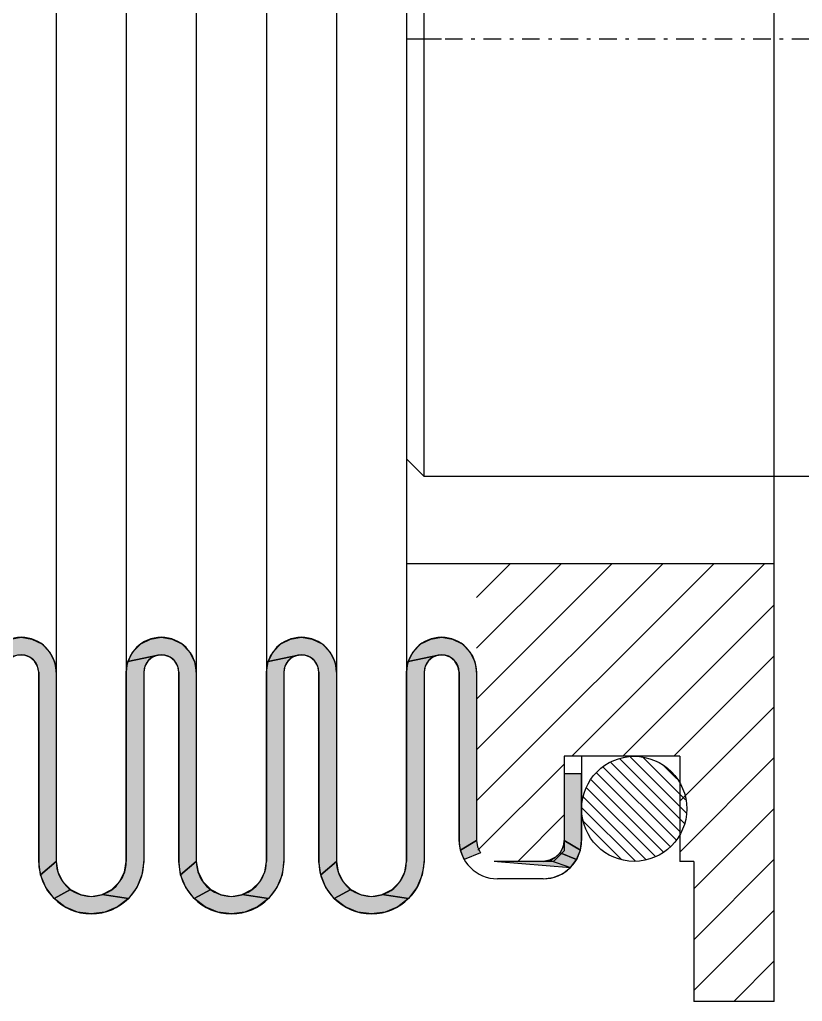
# Model space of a CAD drawing. Header units: millimetres. Extents: x -3388 to 4307, y 243 to 4457.
# Drawn here: x 7.46 to 29.8, y 1140.1 to 1168.15 of the extents above; entities that cross this region are included whole.
import ezdxf

# ---------------------------------------------------------------- set-up
doc = ezdxf.new("R2010")
doc.units = ezdxf.units.MM
doc.linetypes.add('CENTER', pattern=[50.8, 31.75, -6.35, 6.35, -6.35])
doc.linetypes.add('STRICHPUNKT', pattern=[1, 0.5, -0.25, 0, -0.25])
doc.layers.add('DEFAULT_1', color=7, linetype='CENTER')
doc.layers.add('M2STAR', color=2, linetype='STRICHPUNKT')

# ---------------------------------------------------------------- blocks, each defined once
blk = doc.blocks.new('*U146')
at = {"color": 2, "linetype": 'Continuous', "extrusion": (0, 0, -1)}
for points in [[(-132.56, 159.465), (-135.353, 159.023), (-132.117, 159.023)], [(-133.117, 159.749), (-134.911, 159.465), (-132.56, 159.465)], [(-134.911, 159.465), (-135.353, 159.023), (-132.56, 159.465)], [(-133.735, 159.847), (-134.353, 159.749), (-133.117, 159.749)], [(-134.353, 159.749), (-134.911, 159.465), (-133.117, 159.749)], [(-132.117, 159.023), (-133.562, 158.832), (-131.833, 158.465)], [(-135.353, 159.023), (-133.562, 158.832), (-132.117, 159.023)], [(-135.353, 159.023), (-133.909, 158.832), (-133.562, 158.832)], [(-135.353, 159.023), (-135.637, 158.465), (-133.909, 158.832)], [(-133.909, 158.832), (-135.637, 158.465), (-134.235, 158.713)], [(-134.235, 158.713), (-135.637, 158.465), (-134.501, 158.49)], [(-134.501, 158.49), (-135.637, 158.465), (-134.675, 158.189)], [(-135.637, 158.465), (-135.735, 157.847), (-134.675, 158.189)], [(-134.675, 158.189), (-135.735, 157.847), (-134.735, 157.847)], [(-134.735, 157.847), (-135.735, 147.047), (-134.735, 147.047)], [(-135.735, 157.847), (-135.735, 147.047), (-134.735, 157.847)], [(-135.735, 147.047), (-134.838, 146.271), (-134.735, 147.047)]]:
    blk.add_solid(points, dxfattribs=at)
blk = doc.blocks.new('*U147')
at = {"color": 2, "linetype": 'Continuous', "extrusion": (0, 0, -1)}
for points in [[(-140.56, 159.465), (-143.353, 159.023), (-140.117, 159.023)], [(-141.117, 159.749), (-142.911, 159.465), (-140.56, 159.465)], [(-142.911, 159.465), (-143.353, 159.023), (-140.56, 159.465)], [(-141.735, 159.847), (-142.353, 159.749), (-141.117, 159.749)], [(-142.353, 159.749), (-142.911, 159.465), (-141.117, 159.749)], [(-140.117, 159.023), (-141.562, 158.832), (-139.833, 158.465)], [(-143.353, 159.023), (-141.562, 158.832), (-140.117, 159.023)], [(-143.353, 159.023), (-141.909, 158.832), (-141.562, 158.832)], [(-143.353, 159.023), (-143.637, 158.465), (-141.909, 158.832)], [(-141.909, 158.832), (-143.637, 158.465), (-142.235, 158.713)], [(-142.235, 158.713), (-143.637, 158.465), (-142.501, 158.49)], [(-142.501, 158.49), (-143.637, 158.465), (-142.675, 158.189)], [(-143.637, 158.465), (-143.735, 157.847), (-142.675, 158.189)], [(-142.675, 158.189), (-143.735, 157.847), (-142.735, 157.847)], [(-142.735, 157.847), (-143.735, 147.047), (-142.735, 147.047)], [(-143.735, 157.847), (-143.735, 147.047), (-142.735, 157.847)], [(-143.735, 147.047), (-142.838, 146.271), (-142.735, 147.047)]]:
    blk.add_solid(points, dxfattribs=at)
blk = doc.blocks.new('*U148')
at = {"color": 2, "linetype": 'Continuous', "extrusion": (0, 0, -1)}
for points in [[(-148.56, 159.465), (-151.353, 159.023), (-148.117, 159.023)], [(-149.117, 159.749), (-150.911, 159.465), (-148.56, 159.465)], [(-150.911, 159.465), (-151.353, 159.023), (-148.56, 159.465)], [(-149.735, 159.847), (-150.353, 159.749), (-149.117, 159.749)], [(-150.353, 159.749), (-150.911, 159.465), (-149.117, 159.749)], [(-148.117, 159.023), (-149.562, 158.832), (-147.833, 158.465)], [(-151.353, 159.023), (-149.562, 158.832), (-148.117, 159.023)], [(-151.353, 159.023), (-149.909, 158.832), (-149.562, 158.832)], [(-151.353, 159.023), (-151.637, 158.465), (-149.909, 158.832)], [(-149.909, 158.832), (-151.637, 158.465), (-150.235, 158.713)], [(-150.235, 158.713), (-151.637, 158.465), (-150.501, 158.49)], [(-150.501, 158.49), (-151.637, 158.465), (-150.675, 158.189)], [(-151.637, 158.465), (-151.735, 157.847), (-150.675, 158.189)], [(-150.675, 158.189), (-151.735, 157.847), (-150.735, 157.847)], [(-150.735, 157.847), (-151.735, 147.047), (-150.735, 147.047)], [(-151.735, 157.847), (-151.735, 147.047), (-150.735, 157.847)], [(-151.735, 147.047), (-150.838, 146.271), (-150.735, 147.047)]]:
    blk.add_solid(points, dxfattribs=at)
blk = doc.blocks.new('*U149')
at = {"color": 2, "linetype": 'Continuous', "extrusion": (0, 0, -1)}
for points in [[(-156.56, 159.465), (-159.353, 159.023), (-156.117, 159.023)], [(-157.117, 159.749), (-158.911, 159.465), (-156.56, 159.465)], [(-158.911, 159.465), (-159.353, 159.023), (-156.56, 159.465)], [(-157.735, 159.847), (-158.353, 159.749), (-157.117, 159.749)], [(-158.353, 159.749), (-158.911, 159.465), (-157.117, 159.749)], [(-156.117, 159.023), (-157.562, 158.832), (-155.833, 158.465)], [(-159.353, 159.023), (-157.562, 158.832), (-156.117, 159.023)], [(-159.353, 159.023), (-157.909, 158.832), (-157.562, 158.832)], [(-159.353, 159.023), (-159.637, 158.465), (-157.909, 158.832)], [(-157.909, 158.832), (-159.637, 158.465), (-158.235, 158.713)], [(-158.235, 158.713), (-159.637, 158.465), (-158.501, 158.49)], [(-158.501, 158.49), (-159.637, 158.465), (-158.675, 158.189)], [(-159.637, 158.465), (-159.735, 157.847), (-158.675, 158.189)], [(-158.675, 158.189), (-159.735, 157.847), (-158.735, 157.847)], [(-158.735, 157.847), (-159.735, 148.247), (-158.735, 148.247)], [(-159.735, 157.847), (-159.735, 148.247), (-158.735, 157.847)], [(-159.735, 148.247), (-158.81, 147.678), (-158.735, 148.247)]]:
    blk.add_solid(points, dxfattribs=at)
blk = doc.blocks.new('*U154')
at = {"color": 2, "linetype": 'Continuous', "extrusion": (0, 0, -1)}
for points in [[(-141.562, 158.832), (-141.235, 158.713), (-139.833, 158.465)], [(-139.833, 158.465), (-140.796, 158.189), (-139.735, 157.847)], [(-140.796, 158.189), (-140.735, 157.847), (-139.735, 157.847)], [(-141.235, 158.713), (-140.969, 158.49), (-139.833, 158.465)], [(-140.969, 158.49), (-140.796, 158.189), (-139.833, 158.465)], [(-139.735, 157.847), (-140.735, 147.047), (-139.735, 147.047)], [(-140.735, 157.847), (-140.735, 147.047), (-139.735, 157.847)], [(-139.735, 147.047), (-140.633, 146.271), (-139.637, 146.429)], [(-140.735, 147.047), (-140.633, 146.271), (-139.735, 147.047)], [(-139.637, 146.429), (-140.633, 146.271), (-139.353, 145.871)], [(-139.353, 145.871), (-140.333, 145.547), (-138.911, 145.429)], [(-140.633, 146.271), (-140.333, 145.547), (-139.353, 145.871)], [(-138.911, 145.429), (-139.857, 144.926), (-138.353, 145.145)], [(-140.333, 145.547), (-139.857, 144.926), (-138.911, 145.429)]]:
    blk.add_solid(points, dxfattribs=at)
blk = doc.blocks.new('*U155')
at = {"color": 2, "linetype": 'Continuous', "extrusion": (0, 0, -1)}
for points in [[(-149.562, 158.832), (-149.235, 158.713), (-147.833, 158.465)], [(-147.833, 158.465), (-148.796, 158.189), (-147.735, 157.847)], [(-148.796, 158.189), (-148.735, 157.847), (-147.735, 157.847)], [(-149.235, 158.713), (-148.969, 158.49), (-147.833, 158.465)], [(-148.969, 158.49), (-148.796, 158.189), (-147.833, 158.465)], [(-147.735, 157.847), (-148.735, 147.047), (-147.735, 147.047)], [(-148.735, 157.847), (-148.735, 147.047), (-147.735, 157.847)], [(-147.735, 147.047), (-148.633, 146.271), (-147.637, 146.429)], [(-148.735, 147.047), (-148.633, 146.271), (-147.735, 147.047)], [(-147.637, 146.429), (-148.633, 146.271), (-147.353, 145.871)], [(-147.353, 145.871), (-148.333, 145.547), (-146.911, 145.429)], [(-148.633, 146.271), (-148.333, 145.547), (-147.353, 145.871)], [(-146.911, 145.429), (-147.857, 144.926), (-146.353, 145.145)], [(-148.333, 145.547), (-147.857, 144.926), (-146.911, 145.429)]]:
    blk.add_solid(points, dxfattribs=at)
blk = doc.blocks.new('*U156')
at = {"color": 2, "linetype": 'Continuous', "extrusion": (0, 0, -1)}
for points in [[(-157.562, 158.832), (-157.235, 158.713), (-155.833, 158.465)], [(-155.833, 158.465), (-156.796, 158.189), (-155.735, 157.847)], [(-156.796, 158.189), (-156.735, 157.847), (-155.735, 157.847)], [(-157.235, 158.713), (-156.969, 158.49), (-155.833, 158.465)], [(-156.969, 158.49), (-156.796, 158.189), (-155.833, 158.465)], [(-155.735, 157.847), (-156.735, 147.047), (-155.735, 147.047)], [(-156.735, 157.847), (-156.735, 147.047), (-155.735, 157.847)], [(-155.735, 147.047), (-156.633, 146.271), (-155.637, 146.429)], [(-156.735, 147.047), (-156.633, 146.271), (-155.735, 147.047)], [(-155.637, 146.429), (-156.633, 146.271), (-155.353, 145.871)], [(-155.353, 145.871), (-156.333, 145.547), (-154.911, 145.429)], [(-156.633, 146.271), (-156.333, 145.547), (-155.353, 145.871)], [(-154.911, 145.429), (-155.857, 144.926), (-154.353, 145.145)], [(-156.333, 145.547), (-155.857, 144.926), (-154.911, 145.429)]]:
    blk.add_solid(points, dxfattribs=at)
blk = doc.blocks.new('*U159')
at = {"color": 2, "linetype": 'Continuous', "extrusion": (0, 0, -1)}
for points in [[(-159.735, 148.247), (-159.794, 147.876), (-158.81, 147.678)], [(-159.794, 147.876), (-159.965, 147.542), (-158.81, 147.678)], [(-158.81, 147.678), (-159.965, 147.542), (-159.03, 147.147)]]:
    blk.add_solid(points, dxfattribs=at)
blk = doc.blocks.new('*U164')
at = {"color": 2, "linetype": 'Continuous', "extrusion": (0, 0, -1)}
for points in [[(-135.735, 147.047), (-135.833, 146.429), (-134.838, 146.271)], [(-135.833, 146.429), (-136.117, 145.871), (-134.838, 146.271)], [(-134.838, 146.271), (-136.117, 145.871), (-135.137, 145.547)], [(-136.117, 145.871), (-136.56, 145.429), (-135.137, 145.547)], [(-135.137, 145.547), (-136.56, 145.429), (-135.614, 144.926)]]:
    blk.add_solid(points, dxfattribs=at)
blk = doc.blocks.new('*U165')
at = {"color": 2, "linetype": 'Continuous', "extrusion": (0, 0, -1)}
for points in [[(-143.735, 147.047), (-143.833, 146.429), (-142.838, 146.271)], [(-143.833, 146.429), (-144.117, 145.871), (-142.838, 146.271)], [(-142.838, 146.271), (-144.117, 145.871), (-143.137, 145.547)], [(-144.117, 145.871), (-144.56, 145.429), (-143.137, 145.547)], [(-143.137, 145.547), (-144.56, 145.429), (-143.614, 144.926)]]:
    blk.add_solid(points, dxfattribs=at)
blk = doc.blocks.new('*U166')
at = {"color": 2, "linetype": 'Continuous', "extrusion": (0, 0, -1)}
for points in [[(-151.735, 147.047), (-151.833, 146.429), (-150.838, 146.271)], [(-151.833, 146.429), (-152.117, 145.871), (-150.838, 146.271)], [(-150.838, 146.271), (-152.117, 145.871), (-151.137, 145.547)], [(-152.117, 145.871), (-152.56, 145.429), (-151.137, 145.547)], [(-151.137, 145.547), (-152.56, 145.429), (-151.614, 144.926)]]:
    blk.add_solid(points, dxfattribs=at)
blk = doc.blocks.new('*U170')
at = {"color": 2, "linetype": 'Continuous', "extrusion": (0, 0, -1)}
for points in [[(-136.56, 145.429), (-137.117, 145.145), (-135.614, 144.926)], [(-137.117, 145.145), (-137.735, 145.047), (-135.614, 144.926)], [(-137.735, 145.047), (-139.857, 144.926), (-135.614, 144.926)], [(-135.614, 144.926), (-139.235, 144.449), (-136.235, 144.449)], [(-139.857, 144.926), (-139.235, 144.449), (-135.614, 144.926)], [(-138.353, 145.145), (-139.857, 144.926), (-137.735, 145.047)], [(-136.235, 144.449), (-138.512, 144.149), (-136.959, 144.149)], [(-139.235, 144.449), (-138.512, 144.149), (-136.235, 144.449)], [(-138.512, 144.149), (-137.735, 144.047), (-136.959, 144.149)]]:
    blk.add_solid(points, dxfattribs=at)
blk = doc.blocks.new('*U171')
at = {"color": 2, "linetype": 'Continuous', "extrusion": (0, 0, -1)}
for points in [[(-144.56, 145.429), (-145.117, 145.145), (-143.614, 144.926)], [(-145.117, 145.145), (-145.735, 145.047), (-143.614, 144.926)], [(-145.735, 145.047), (-147.857, 144.926), (-143.614, 144.926)], [(-143.614, 144.926), (-147.235, 144.449), (-144.235, 144.449)], [(-147.857, 144.926), (-147.235, 144.449), (-143.614, 144.926)], [(-146.353, 145.145), (-147.857, 144.926), (-145.735, 145.047)], [(-144.235, 144.449), (-146.512, 144.149), (-144.959, 144.149)], [(-147.235, 144.449), (-146.512, 144.149), (-144.235, 144.449)], [(-146.512, 144.149), (-145.735, 144.047), (-144.959, 144.149)]]:
    blk.add_solid(points, dxfattribs=at)
blk = doc.blocks.new('*U172')
at = {"color": 2, "linetype": 'Continuous', "extrusion": (0, 0, -1)}
for points in [[(-152.56, 145.429), (-153.117, 145.145), (-151.614, 144.926)], [(-153.117, 145.145), (-153.735, 145.047), (-151.614, 144.926)], [(-153.735, 145.047), (-155.857, 144.926), (-151.614, 144.926)], [(-151.614, 144.926), (-155.235, 144.449), (-152.235, 144.449)], [(-155.857, 144.926), (-155.235, 144.449), (-151.614, 144.926)], [(-154.353, 145.145), (-155.857, 144.926), (-153.735, 145.047)], [(-152.235, 144.449), (-154.512, 144.149), (-152.959, 144.149)], [(-155.235, 144.449), (-154.512, 144.149), (-152.235, 144.449)], [(-154.512, 144.149), (-153.735, 144.047), (-152.959, 144.149)]]:
    blk.add_solid(points, dxfattribs=at)
blk = doc.blocks.new('*U157')
at = {"color": 2, "linetype": 'Continuous', "extrusion": (0, 0, -1)}
for points in [[(-101.735, 148.247), (-101.735, 152.047), (-101.81, 147.678)], [(-102.735, 152.047), (-101.81, 147.678), (-101.735, 152.047)], [(-101.81, 147.678), (-102.735, 152.047), (-102.735, 148.247)]]:
    blk.add_solid(points, dxfattribs=at)
blk = doc.blocks.new('*U158')
at = {"color": 2, "linetype": 'Continuous', "extrusion": (0, 0, -1)}
for points in [[(-102.735, 148.247), (-102.794, 147.876), (-101.81, 147.678)], [(-102.794, 147.876), (-102.965, 147.542), (-101.81, 147.678)], [(-101.81, 147.678), (-102.965, 147.542), (-102.03, 147.147)]]:
    blk.add_solid(points, dxfattribs=at)
blk = doc.blocks.new('*U160')
at = {"color": 2, "linetype": 'Continuous', "extrusion": (0, 0, -1)}
for points in [[(-102.965, 147.542), (-103.23, 147.276), (-102.03, 147.147)], [(-103.23, 147.276), (-103.565, 147.106), (-102.03, 147.147)], [(-102.03, 147.147), (-103.565, 147.106), (-102.38, 146.691)]]:
    blk.add_solid(points, dxfattribs=at)

msp = doc.modelspace()

# ---------------------------------------------------------------- linework, layer by layer
at = {"color": 7, "linetype": 'Continuous'}
for p, q in [((29, 1140.103), (29, 1195.103)), ((8.5, 1191.103), (8.5, 1144.103)), ((10.5, 1191.103), (10.5, 1144.103)), ((12.5, 1191.103), (12.5, 1144.103)), ((14.5, 1191.103), (14.5, 1144.103)), ((16.5, 1191.103), (16.5, 1144.103)), ((18.5, 1191.103), (18.5, 1144.103)), ((8, 1149.503), (8, 1144.103)), ((11, 1149.503), (11, 1144.103)), ((12, 1149.503), (12, 1144.103)), ((15, 1149.503), (15, 1144.103)), ((16, 1149.503), (16, 1144.103)), ((19, 1149.503), (19, 1144.103)), ((20, 1149.503), (20, 1144.703)), ((26.3, 1147.103), (23, 1147.103)), ((23, 1147.103), (23, 1144.403)), ((23.5, 1147.103), (23.5, 1144.703)), ((26.3, 1147.103), (26.3, 1144.103)), ((23.5, 1146.603), (23, 1146.603)), ((23, 1144.403), (22.7, 1144.103)), ((22.7, 1144.103), (21, 1144.103)), ((26.7, 1144.103), (26.3, 1144.103)), ((26.7, 1144.103), (26.7, 1140.103)), ((22.4, 1143.603), (21.1, 1143.603)), ((22.4, 1143.603), (21.1, 1143.603)), ((29, 1140.103), (26.7, 1140.103))]:
    msp.add_line(p, q, dxfattribs=at)
for p, q in [((19, 1167.59707), (19, 1180.09707)), ((18.5, 1167.59707), (19.5, 1167.59707)), ((19, 1155.09707), (19, 1167.59707)), ((19, 1155.09707), (18.5, 1155.59707)), ((69, 1155.09707), (19, 1155.09707)), ((29, 1152.603), (18.5, 1152.603))]:
    msp.add_line(p, q)
at = {"color": 2, "linetype": 'Continuous'}
for p, q in [((20.5, 1145.83253), (27.27046, 1152.603)), ((20.5, 1147.28541), (25.81759, 1152.603)), ((20.5, 1148.73829), (24.36471, 1152.603)), ((20.5, 1150.19116), (22.91183, 1152.603)), ((20.5, 1151.64404), (21.45896, 1152.603)), ((23.22334, 1147.103), (28.72334, 1152.603)), ((24.67622, 1147.103), (29, 1151.42678)), ((10.5, 1149.503), (10.54894, 1149.81201)), ((14.5, 1149.503), (14.54894, 1149.81201)), ((18.5, 1149.503), (18.54894, 1149.81201)), ((26.12909, 1147.103), (29, 1149.9739)), ((26.3, 1145.82103), (29, 1148.52103)), ((26.43476, 1145.18066), (24.57766, 1147.03776)), ((26.48441, 1145.48456), (24.88156, 1147.0874)), ((26.46672, 1145.8558), (25.25281, 1147.06971)), ((26.3, 1144.36815), (29, 1147.06815)), ((20.53945, 1144.4191), (23, 1146.87966)), ((26.19322, 1144.71509), (24.11209, 1146.79621)), ((26.33121, 1144.93066), (24.32766, 1146.9342)), ((26.21976, 1146.45632), (25.85332, 1146.82276)), ((26.03336, 1144.52139), (23.91839, 1146.63636)), ((25.60412, 1144.24353), (23.64053, 1146.20711)), ((25.83331, 1144.36789), (23.76489, 1146.43631)), ((25.3456, 1144.1485), (23.5455, 1145.9486)), ((25.03318, 1144.10736), (23.50437, 1145.63617)), ((26.7, 1143.31527), (29, 1145.61527)), ((21.67622, 1144.103), (23, 1145.42678)), ((24.63608, 1144.15091), (23.54791, 1145.23908)), ((23, 1144.703), (22.97063, 1144.51759)), ((22.88541, 1144.35033), (22.75267, 1144.21759)), ((8.5, 1144.103), (8.54894, 1143.79398)), ((12.5, 1144.103), (12.54894, 1143.79398)), ((16.5, 1144.103), (16.54894, 1143.79398)), ((21.1, 1144.103), (23.17782, 1143.92518)), ((22.58541, 1144.13236), (22.4, 1144.103)), ((26.7, 1141.86239), (29, 1144.16239)), ((9.5, 1143.103), (9.80902, 1143.15194)), ((13.5, 1143.103), (13.80902, 1143.15194)), ((17.5, 1143.103), (17.80902, 1143.15194)), ((26.7, 1140.40952), (29, 1142.70952)), ((27.84636, 1140.103), (29, 1141.25664))]:
    msp.add_line(p, q, dxfattribs=at)
for points in [[(7.5, 1150.503), (7.80902, 1150.45405), (8.08779, 1150.31201), (8.30902, 1150.09078), (8.45106, 1149.81201), (8.5, 1149.503), (8.5, 1144.103), (8.05111, 1143.71477), (8, 1144.103), (8, 1149.503), (7.96985, 1149.67401), (7.88302, 1149.82439), (7.75, 1149.93601), (7.58682, 1149.9954), (7.41318, 1149.9954), (6.54894, 1149.81201), (6.69098, 1150.09078), (6.91221, 1150.31201), (7.19098, 1150.45405), (7.5, 1150.503)], [(8, 1149.503), (7.96985, 1149.67401), (7.88302, 1149.82439), (7.75, 1149.93601), (7.58682, 1149.9954), (7.41318, 1149.9954), (6.54894, 1149.81201), (6.69098, 1150.09078), (6.91221, 1150.31201), (7.19098, 1150.45405), (7.5, 1150.503)], [(7.5, 1150.503), (7.80902, 1150.45405), (8.08779, 1150.31201), (8.30902, 1150.09078), (8.45106, 1149.81201), (8.5, 1149.503)], [(11.5, 1150.503), (11.80902, 1150.45405), (12.08779, 1150.31201), (12.30902, 1150.09078), (12.45106, 1149.81201), (12.5, 1149.503), (12.5, 1144.103), (12.05111, 1143.71477), (12, 1144.103), (12, 1149.503), (11.96985, 1149.67401), (11.88302, 1149.82439), (11.75, 1149.93601), (11.58682, 1149.9954), (11.41318, 1149.9954), (10.54894, 1149.81201), (10.69098, 1150.09078), (10.91221, 1150.31201), (11.19098, 1150.45405), (11.5, 1150.503)], [(12, 1149.503), (11.96985, 1149.67401), (11.88302, 1149.82439), (11.75, 1149.93601), (11.58682, 1149.9954), (11.41318, 1149.9954), (10.54894, 1149.81201), (10.69098, 1150.09078), (10.91221, 1150.31201), (11.19098, 1150.45405), (11.5, 1150.503)], [(11.5, 1150.503), (11.80902, 1150.45405), (12.08779, 1150.31201), (12.30902, 1150.09078), (12.45106, 1149.81201), (12.5, 1149.503)], [(15.5, 1150.503), (15.80902, 1150.45405), (16.08779, 1150.31201), (16.30902, 1150.09078), (16.45106, 1149.81201), (16.5, 1149.503), (16.5, 1144.103), (16.05111, 1143.71477), (16, 1144.103), (16, 1149.503), (15.96985, 1149.67401), (15.88302, 1149.82439), (15.75, 1149.93601), (15.58682, 1149.9954), (15.41318, 1149.9954), (14.54894, 1149.81201), (14.69098, 1150.09078), (14.91221, 1150.31201), (15.19098, 1150.45405), (15.5, 1150.503)], [(16, 1149.503), (15.96985, 1149.67401), (15.88302, 1149.82439), (15.75, 1149.93601), (15.58682, 1149.9954), (15.41318, 1149.9954), (14.54894, 1149.81201), (14.69098, 1150.09078), (14.91221, 1150.31201), (15.19098, 1150.45405), (15.5, 1150.503)], [(15.5, 1150.503), (15.80902, 1150.45405), (16.08779, 1150.31201), (16.30902, 1150.09078), (16.45106, 1149.81201), (16.5, 1149.503)], [(19.5, 1150.503), (19.80902, 1150.45405), (20.08779, 1150.31201), (20.30902, 1150.09078), (20.45106, 1149.81201), (20.5, 1149.503), (20.5, 1144.703), (20.03748, 1144.4183), (20, 1144.703), (20, 1149.503), (19.96985, 1149.67401), (19.88302, 1149.82439), (19.75, 1149.93601), (19.58682, 1149.9954), (19.41318, 1149.9954), (18.54894, 1149.81201), (18.69098, 1150.09078), (18.91221, 1150.31201), (19.19098, 1150.45405), (19.5, 1150.503)], [(20, 1149.503), (19.96985, 1149.67401), (19.88302, 1149.82439), (19.75, 1149.93601), (19.58682, 1149.9954), (19.41318, 1149.9954), (18.54894, 1149.81201), (18.69098, 1150.09078), (18.91221, 1150.31201), (19.19098, 1150.45405), (19.5, 1150.503)], [(19.5, 1150.503), (19.80902, 1150.45405), (20.08779, 1150.31201), (20.30902, 1150.09078), (20.45106, 1149.81201), (20.5, 1149.503)], [(11.11698, 1149.82439), (11.03015, 1149.67401), (11, 1149.503), (11, 1144.103), (10.94889, 1143.71477), (10.79904, 1143.353), (10.56066, 1143.04234), (9.80902, 1143.15194), (10.08779, 1143.29398), (10.30902, 1143.51521), (10.45106, 1143.79398), (10.5, 1144.103), (10.5, 1149.503), (10.54894, 1149.81201), (11.41318, 1149.9954), (11.25, 1149.93601), (11.11698, 1149.82439)], [(11.11698, 1149.82439), (11.03015, 1149.67401), (11, 1149.503)], [(11.41318, 1149.9954), (11.25, 1149.93601), (11.11698, 1149.82439)], [(15.11698, 1149.82439), (15.03015, 1149.67401), (15, 1149.503), (15, 1144.103), (14.94889, 1143.71477), (14.79904, 1143.353), (14.56066, 1143.04234), (13.80902, 1143.15194), (14.08779, 1143.29398), (14.30902, 1143.51521), (14.45106, 1143.79398), (14.5, 1144.103), (14.5, 1149.503), (14.54894, 1149.81201), (15.41318, 1149.9954), (15.25, 1149.93601), (15.11698, 1149.82439)], [(15.11698, 1149.82439), (15.03015, 1149.67401), (15, 1149.503)], [(15.41318, 1149.9954), (15.25, 1149.93601), (15.11698, 1149.82439)], [(19.11698, 1149.82439), (19.03015, 1149.67401), (19, 1149.503), (19, 1144.103), (18.94889, 1143.71477), (18.79904, 1143.353), (18.56066, 1143.04234), (17.80902, 1143.15194), (18.08779, 1143.29398), (18.30902, 1143.51521), (18.45106, 1143.79398), (18.5, 1144.103), (18.5, 1149.503), (18.54894, 1149.81201), (19.41318, 1149.9954), (19.25, 1149.93601), (19.11698, 1149.82439)], [(19.11698, 1149.82439), (19.03015, 1149.67401), (19, 1149.503)], [(19.41318, 1149.9954), (19.25, 1149.93601), (19.11698, 1149.82439)], [(23.5, 1144.703), (23.5, 1146.603), (23, 1146.603), (23, 1144.703), (23.46252, 1144.4183), (23.5, 1144.703)], [(20.5, 1144.703), (20.03748, 1144.4183), (20, 1144.703)], [(20.52937, 1144.51759), (20.61459, 1144.35033), (20.14737, 1144.153), (20.03748, 1144.4183), (20.5, 1144.703), (20.52937, 1144.51759)], [(20.52937, 1144.51759), (20.61459, 1144.35033), (20.14737, 1144.153), (20.03748, 1144.4183)], [(22.97063, 1144.51759), (22.88541, 1144.35033), (23.35263, 1144.153), (23.46252, 1144.4183), (23, 1144.703), (22.97063, 1144.51759)], [(22.97063, 1144.51759), (22.88541, 1144.35033), (23.35263, 1144.153), (23.46252, 1144.4183)], [(23, 1144.703), (23.46252, 1144.4183), (23.5, 1144.703)], [(23, 1144.703), (23.46252, 1144.4183), (23.5, 1144.703)], [(22.75267, 1144.21759), (22.58541, 1144.13236), (23.17782, 1143.92518), (23.35263, 1144.153), (22.88541, 1144.35033), (22.75267, 1144.21759)], [(22.75267, 1144.21759), (22.58541, 1144.13236), (23.17782, 1143.92518), (23.35263, 1144.153)], [(8.5, 1144.103), (8.05111, 1143.71477), (8, 1144.103)], [(8.54894, 1143.79398), (8.69098, 1143.51521), (8.91221, 1143.29398), (8.43934, 1143.04234), (8.20096, 1143.353), (8.05111, 1143.71477), (8.5, 1144.103), (8.54894, 1143.79398)], [(11, 1144.103), (10.94889, 1143.71477), (10.79904, 1143.353), (10.56066, 1143.04234), (9.80902, 1143.15194), (10.08779, 1143.29398), (10.30902, 1143.51521), (10.45106, 1143.79398), (10.5, 1144.103)], [(12.5, 1144.103), (12.05111, 1143.71477), (12, 1144.103)], [(12.54894, 1143.79398), (12.69098, 1143.51521), (12.91221, 1143.29398), (12.43934, 1143.04234), (12.20096, 1143.353), (12.05111, 1143.71477), (12.5, 1144.103), (12.54894, 1143.79398)], [(15, 1144.103), (14.94889, 1143.71477), (14.79904, 1143.353), (14.56066, 1143.04234), (13.80902, 1143.15194), (14.08779, 1143.29398), (14.30902, 1143.51521), (14.45106, 1143.79398), (14.5, 1144.103)], [(16.5, 1144.103), (16.05111, 1143.71477), (16, 1144.103)], [(16.54894, 1143.79398), (16.69098, 1143.51521), (16.91221, 1143.29398), (16.43934, 1143.04234), (16.20096, 1143.353), (16.05111, 1143.71477), (16.5, 1144.103), (16.54894, 1143.79398)], [(19, 1144.103), (18.94889, 1143.71477), (18.79904, 1143.353), (18.56066, 1143.04234), (17.80902, 1143.15194), (18.08779, 1143.29398), (18.30902, 1143.51521), (18.45106, 1143.79398), (18.5, 1144.103)], [(22.4, 1143.603), (22.6847, 1143.64048), (22.95, 1143.75037), (23.17782, 1143.92518)], [(8.54894, 1143.79398), (8.69098, 1143.51521), (8.91221, 1143.29398), (8.43934, 1143.04234), (8.20096, 1143.353), (8.05111, 1143.71477)], [(12.54894, 1143.79398), (12.69098, 1143.51521), (12.91221, 1143.29398), (12.43934, 1143.04234), (12.20096, 1143.353), (12.05111, 1143.71477)], [(16.54894, 1143.79398), (16.69098, 1143.51521), (16.91221, 1143.29398), (16.43934, 1143.04234), (16.20096, 1143.353), (16.05111, 1143.71477)], [(9.5, 1143.103), (9.80902, 1143.15194), (10.56066, 1143.04234), (10.25, 1142.80396), (9.88823, 1142.65411), (9.5, 1142.603), (9.11177, 1142.65411), (8.75, 1142.80396), (8.43934, 1143.04234), (8.91221, 1143.29398), (9.19098, 1143.15194), (9.5, 1143.103)], [(8.91221, 1143.29398), (9.19098, 1143.15194), (9.5, 1143.103)], [(13.5, 1143.103), (13.80902, 1143.15194), (14.56066, 1143.04234), (14.25, 1142.80396), (13.88823, 1142.65411), (13.5, 1142.603), (13.11177, 1142.65411), (12.75, 1142.80396), (12.43934, 1143.04234), (12.91221, 1143.29398), (13.19098, 1143.15194), (13.5, 1143.103)], [(12.91221, 1143.29398), (13.19098, 1143.15194), (13.5, 1143.103)], [(17.5, 1143.103), (17.80902, 1143.15194), (18.56066, 1143.04234), (18.25, 1142.80396), (17.88823, 1142.65411), (17.5, 1142.603), (17.11177, 1142.65411), (16.75, 1142.80396), (16.43934, 1143.04234), (16.91221, 1143.29398), (17.19098, 1143.15194), (17.5, 1143.103)], [(16.91221, 1143.29398), (17.19098, 1143.15194), (17.5, 1143.103)], [(10.56066, 1143.04234), (10.25, 1142.80396), (9.88823, 1142.65411), (9.5, 1142.603), (9.11177, 1142.65411), (8.75, 1142.80396), (8.43934, 1143.04234)], [(14.56066, 1143.04234), (14.25, 1142.80396), (13.88823, 1142.65411), (13.5, 1142.603), (13.11177, 1142.65411), (12.75, 1142.80396), (12.43934, 1143.04234)], [(18.56066, 1143.04234), (18.25, 1142.80396), (17.88823, 1142.65411), (17.5, 1142.603), (17.11177, 1142.65411), (16.75, 1142.80396), (16.43934, 1143.04234)]]:
    msp.add_lwpolyline(points, dxfattribs=at)
at = {"color": 7, "linetype": 'Continuous'}
msp.add_circle((25, 1145.603), 1.5, dxfattribs=at)
for centre, radius, start, end in [((7.5, 1149.503), 1, 0, 180), ((11.5, 1149.503), 1, 0, 180), ((15.5, 1149.503), 1, 0, 180), ((19.5, 1149.503), 1, 0, 180), ((7.5, 1149.503), 0.5, 0, 180), ((11.5, 1149.503), 0.5, 0, 180), ((15.5, 1149.503), 0.5, 0, 180), ((19.5, 1149.503), 0.5, 0, 180), ((21.1, 1144.703), 1.1, 180, 270), ((22.4, 1144.703), 1.1, 270, 0), ((22.4, 1144.703), 0.6, 270, 0), ((9.5, 1144.103), 1.5, 180, 0), ((9.5, 1144.103), 1, 180, 0), ((13.5, 1144.103), 1.5, 180, 0), ((13.5, 1144.103), 1, 180, 0), ((17.5, 1144.103), 1.5, 180, 0), ((17.5, 1144.103), 1, 180, 0)]:
    msp.add_arc(centre, radius, start, end, dxfattribs=at)
at = {"color": 2, "linetype": 'Continuous'}
msp.add_solid([(21.1, 1144.103), (23.17782, 1143.92518), (22.4, 1144.103), (22.58541, 1144.13236)], dxfattribs=at)
at = {"layer": 'DEFAULT_1', "color": 2, "linetype": 'CENTER'}
msp.add_line((18.5, 1167.59707), (19.5, 1167.59707), dxfattribs=at)
at = {"layer": 'M2STAR'}
msp.add_line((18.5, 1167.59707), (137, 1167.59707), dxfattribs=at)

# ---------------------------------------------------------------- block references
at = {"color": 2, "linetype": 'Continuous', "yscale": 0.5, "zscale": 0.5}
for name, p, xscale in [('*U146', (-59.36767, 1070.57949), 0.5), ('*U147', (-59.36767, 1070.57949), 0.5), ('*U148', (-59.36767, 1070.57949), 0.5), ('*U149', (-59.36767, 1070.57949), 0.5), ('*U154', (-59.36767, 1070.57949), 0.5), ('*U155', (-59.36767, 1070.57949), 0.5), ('*U156', (-59.36767, 1070.57949), 0.5), ('*U157', (74.36767, 1070.57949), -0.5), ('*U159', (-59.36767, 1070.57949), 0.5), ('*U158', (74.36767, 1070.57949), -0.5), ('*U160', (74.36767, 1070.57949), -0.5), ('*U164', (-59.36767, 1070.57949), 0.5), ('*U165', (-59.36767, 1070.57949), 0.5), ('*U166', (-59.36767, 1070.57949), 0.5), ('*U170', (-59.36767, 1070.57949), 0.5), ('*U171', (-59.36767, 1070.57949), 0.5), ('*U172', (-59.36767, 1070.57949), 0.5)]:
    msp.add_blockref(name, p, dxfattribs=dict(at, xscale=xscale))

doc.saveas('drawing.dxf')
